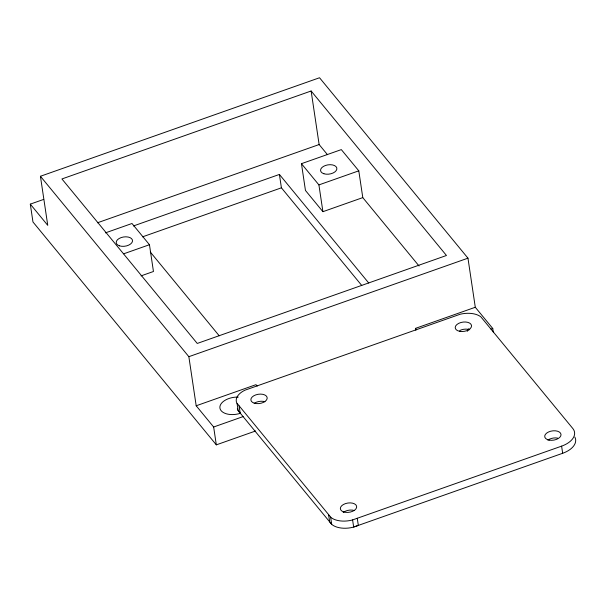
<?xml version="1.0" encoding="UTF-8"?>
<svg xmlns="http://www.w3.org/2000/svg" width="606" height="606" viewBox="0 0 606 606"><rect width="100%" height="100%" fill="white"/><g stroke="black" fill="none" stroke-linecap="round" stroke-linejoin="round"><path stroke-width="0.91" d="M43.693 199.404L30.3 204.131L47.76 225.356L40.428 176.27L319.536 77.75L467.961 258.171L475.293 307.265L492.761 328.49L493.292 332.058M311.128 90.991L61.926 178.952L197.253 343.45L446.463 255.49L311.128 90.991L319.135 144.546L327.467 154.674M97.521 222.766L319.135 144.546M105.414 232.871L131.994 223.493L149.455 244.718L153.454 271.496L141.054 275.874M362.789 197.609L322.915 211.683L305.454 190.458L301.455 163.681L341.322 149.606L358.79 170.831L362.789 197.609L419.049 265.996M133.449 225.955L279.411 174.437L368.743 283.025M142.569 236.832L281.411 187.822L361.752 285.479M123.76 253.785L149.455 244.718M301.455 163.681L318.915 184.906L358.79 170.831M40.428 176.27L188.852 356.684L467.961 258.171M188.852 356.684L196.192 405.778L255.997 384.666L257.164 386.083M415.754 330.156L415.489 328.376L475.293 307.265M196.192 405.778L213.653 427.003L243.112 416.602M490.974 329.119L492.761 328.49M30.3 204.131L32.966 221.978L216.319 444.857L255.596 430.987M352.594 519.918L561.603 446.145A21.93 12.453 -8.5 0 0 572.806 428.495L480.869 316.847A19.384 11.006 -8.5 0 0 460.105 314.256L244.907 390.211A19.384 11.006 -8.5 0 0 236.787 402.998L331.035 517.554A19.384 11.006 -8.5 0 0 351.806 520.145L352.594 519.918L353.662 527.053L562.671 453.28A21.93 12.453 -8.5 0 0 574.844 437.077M415.489 328.376L416.655 329.793M150.273 251.99L219.22 335.8M561.603 446.145L562.671 453.28M318.915 184.906L322.915 211.683M357.26 518.266L358.328 525.41L352.866 527.288A19.384 11.006 -8.5 0 1 332.103 524.698L329.656 521.834L328.588 514.691M279.411 174.437L281.411 187.822M330.634 517.176L331.702 524.319L238.12 410.565L237.052 403.429M239.097 405.906L240.165 413.05L237.855 410.141A19.384 11.006 -8.5 0 1 237.363 408.497M213.653 427.003L216.319 444.857M240.635 413.201A15.074 8.56 -8.5 0 1 219.917 408.058A15.074 8.56 -8.5 0 1 238.241 397.097M468.794 328.649A15.074 8.56 -8.5 0 1 467.226 331.277M343.185 512.524A8.226 4.666 -8.5 0 1 354.654 510.6M547.862 440.138A8.226 4.666 -8.5 0 1 557.634 438.108M459.833 330.475A8.226 4.666 -8.5 0 1 469.756 329.778M255.005 402.854A8.226 4.666 -8.5 0 1 264.936 401.74M323.884 173.74A8.226 4.666 -8.5 0 0 336.83 169.165A8.226 4.666 -8.5 0 0 325.445 165.483A8.226 4.666 -8.5 0 0 323.884 173.74M119.534 245.862A8.226 4.666 -8.5 0 0 132.479 241.294A8.226 4.666 -8.5 0 0 121.094 237.605A8.226 4.666 -8.5 0 0 119.534 245.862M459.856 331.346A8.226 4.666 -8.5 0 0 471.521 325.566A8.226 4.666 -8.5 0 0 458.765 323.331A8.226 4.666 -8.5 0 0 459.856 331.346M549.18 440.1A8.226 4.666 -8.5 0 0 561.02 434.457A8.226 4.666 -8.5 0 0 548.415 432.04A8.226 4.666 -8.5 0 0 549.18 440.1M343.466 511.858A8.226 4.666 -8.5 0 0 356.601 507.525A8.226 4.666 -8.5 0 0 345.511 503.586A8.226 4.666 -8.5 0 0 343.466 511.858M254.194 403.149A8.226 4.666 -8.5 0 0 267.148 398.581A8.226 4.666 -8.5 0 0 255.762 394.892A8.226 4.666 -8.5 0 0 254.194 403.149"/></g></svg>
